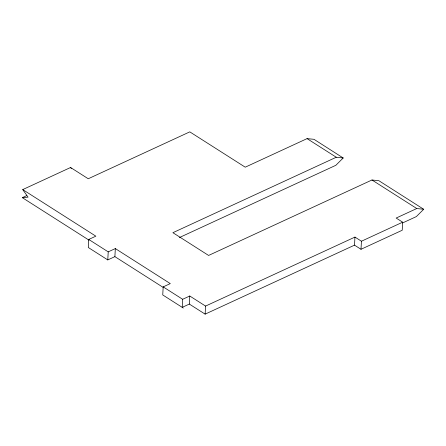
<?xml version="1.0" encoding="UTF-8"?>
<svg xmlns="http://www.w3.org/2000/svg" width="446" height="446" viewBox="0 0 446 446"><rect width="100%" height="100%" fill="white"/><g stroke="black" fill="none" stroke-linecap="round" stroke-linejoin="round"><path stroke-width="0.67" d="M179.398 237.551L335.838 165.304L343.197 157.979L313.99 139.314L307.065 138.628L245.228 167.183L189.79 131.865L88.241 178.757L70.568 167.501L22.735 189.589L95.851 236.174L88.743 239.452L88.308 247.513L107.781 259.923L114.89 256.64L163.426 287.564M107.781 259.923L108.216 251.862L88.743 239.452M114.89 256.64L115.324 248.578L108.216 251.862M115.324 248.578L170.294 283.6L163.186 286.884L162.745 294.945L183.289 308.035M163.186 286.884L182.659 299.294L182.224 307.355L189.333 304.072L205.132 314.135L354.514 245.149L361.004 249.286L402.22 230.253L402.654 222.192L396.165 218.055L416.776 208.533L423.7 209.269L416.341 216.594L402.599 222.944M189.333 304.072L189.767 296.01L182.659 299.294M205.132 314.135L205.567 306.073L189.767 296.01M354.514 245.149L354.949 237.088L205.567 306.073M361.004 249.286L361.444 241.225L354.949 237.088M88.977 240.132L22.3 197.65L26.704 195.616M343.197 157.979L336.278 157.243L172.897 232.695L208.594 255.441L371.975 179.989L378.894 180.719L423.7 209.269M361.444 241.225L402.654 222.192M22.3 197.65L28.065 197.149L22.735 189.589M307.065 138.628L336.278 157.243M371.975 179.989L416.776 208.533M70.568 167.501L71.327 168.577"/></g></svg>
